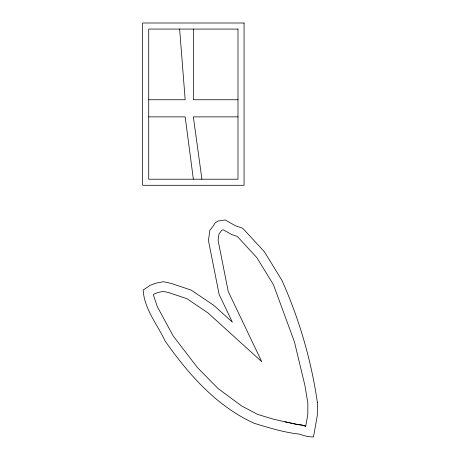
<?xml version="1.0" encoding="UTF-8"?>
<svg xmlns="http://www.w3.org/2000/svg" width="460" height="460" viewBox="0 0 460 460"><rect width="100%" height="100%" fill="white"/><g stroke="black" fill="none" stroke-linecap="round" stroke-linejoin="round"><path stroke-width="0.69" d="M317.365 402.322L317.308 415.42L313.519 436.897C308.666 437.138 303.859 435.695 299.322 434.085C283.9 432.452 268.881 427.754 254.069 423.263C216.505 406.117 188.554 374.348 165.22 341.182C157.4 324.565 144.25 309.045 143.169 290.053L150.466 285.131L156.043 283.159L163.484 281.698L171.298 283.435L191.176 290.099L213.894 305.434L232.352 322.178L219.15 294.526L208.449 240.534L209.869 230.264L213.152 226.153L215.096 222.939L217.827 221.093L225.147 219.955L235.623 225.837L242.69 228.24L264.402 251.787L281.991 280.445A463.174 463.174 0 0 1 317.365 402.322M305.745 426.19L307.803 414.563L307.855 403.092L304.888 385.359L294.429 341.809L273.395 284.613L256.783 257.548L237.343 236.457L231.736 234.56L223.359 229.85L221.887 230.08L218.925 234.157L218.08 240.269L228.235 291.49L261.74 361.681L208.012 312.932L186.933 298.701L168.751 292.606L163.369 291.41L158.55 292.353L154.773 293.687L153.289 294.693L157.372 306.797L173.219 335.984L197.541 367.69L218.161 388.625L241.787 406.053L257.692 414.425L273.619 419.244L296.343 424.356L301.156 424.683L305.745 426.19L284.981 421.797M148.712 99.745L185.179 99.745L179.636 29.072M237.992 99.745L193.355 99.745L193.355 29.072M148.712 116.874L185.179 116.874L193.355 179.216M237.992 116.874L193.355 116.874L201.917 179.216M244.07 23L142.635 23L142.635 185.288L244.07 185.288L244.07 23M237.992 29.072L148.712 29.072L148.712 179.216L237.992 179.216L237.992 29.072"/></g></svg>
